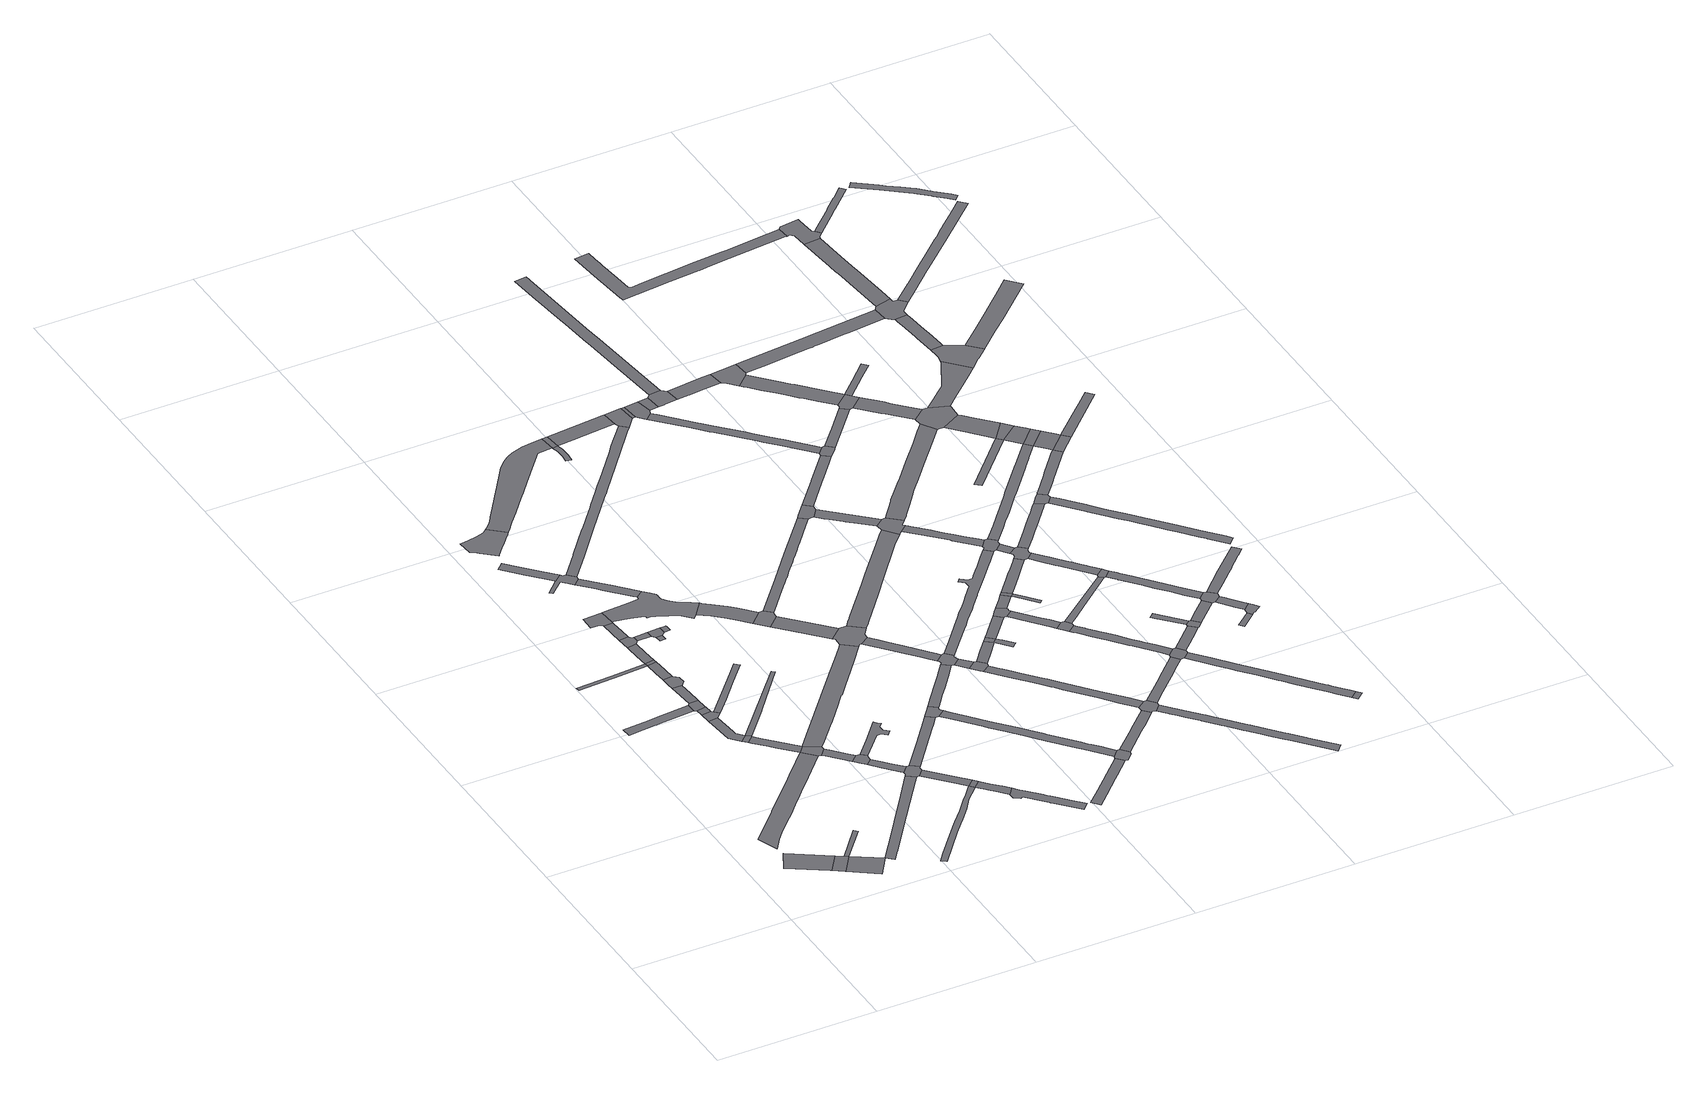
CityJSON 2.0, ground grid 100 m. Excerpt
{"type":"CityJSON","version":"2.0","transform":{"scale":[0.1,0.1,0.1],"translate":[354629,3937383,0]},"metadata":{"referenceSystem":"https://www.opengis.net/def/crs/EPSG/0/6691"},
"CityObjects":{
"road1":{"type":"Road","attributes":{"function":"3","RoadStructureAttribute.sectionType":"1"},"geometry":[{"type":"MultiSurface","lod":"1","boundaries":[[[0,1,2,3,4]]]}]},
"road2":{"type":"Road","geometry":[{"type":"MultiSurface","lod":"1","boundaries":[[[5,0,4,6,7]]]}]},
"road3":{"type":"Road","attributes":{"function":"3","RoadStructureAttribute.sectionType":"1"},"geometry":[{"type":"MultiSurface","lod":"1","boundaries":[[[8,9,7,6,10]]]}]},
"road4":{"type":"Road","attributes":{"RoadStructureAttribute.sectionType":"1"},"geometry":[{"type":"MultiSurface","lod":"1","boundaries":[[[11,12,5,7]]]}]},
"road5":{"type":"Road","attributes":{"RoadStructureAttribute.sectionType":"1"},"geometry":[{"type":"MultiSurface","lod":"1","boundaries":[[[13,14,15,16,17,18,19,20,21,22,23,24,25,26,27,28,29,30,31,32,33,34,35,36,37]]]}]},
"road6":{"type":"Road","attributes":{"RoadStructureAttribute.sectionType":"1"},"geometry":[{"type":"MultiSurface","lod":"1","boundaries":[[[38,39,40,41,42,43,44,45,46,47]]]}]},
"road7":{"type":"Road","attributes":{"RoadStructureAttribute.sectionType":"1"},"geometry":[{"type":"MultiSurface","lod":"1","boundaries":[[[48,49,50,51,52,53]]]}]},
"road8":{"type":"Road","attributes":{"RoadStructureAttribute.sectionType":"1"},"geometry":[{"type":"MultiSurface","lod":"1","boundaries":[[[54,55,56,57,58,59,60,61,62,63,64]]]}]},
"road9":{"type":"Road","geometry":[{"type":"MultiSurface","lod":"1","boundaries":[[[60,59,65,66,67,68]]]}]},
"road10":{"type":"Road","attributes":{"RoadStructureAttribute.sectionType":"1"},"geometry":[{"type":"MultiSurface","lod":"1","boundaries":[[[69,70,71,72]]]}]},
"road11":{"type":"Road","geometry":[{"type":"MultiSurface","lod":"1","boundaries":[[[70,54,64,73,74,71]]]}]},
"road12":{"type":"Road","geometry":[{"type":"MultiSurface","lod":"1","boundaries":[[[75,76,77,43,42,69,72]]]}]},
"road13":{"type":"Road","attributes":{"RoadStructureAttribute.sectionType":"1"},"geometry":[{"type":"MultiSurface","lod":"1","boundaries":[[[78,79,77,76,80,81,82,83]]]}]},
"road14":{"type":"Road","attributes":{"RoadStructureAttribute.sectionType":"1"},"geometry":[{"type":"MultiSurface","lod":"1","boundaries":[[[84,85,86,87,88,89,90,91,92,93,94,95,8,96]]]}]},
"road15":{"type":"Road","attributes":{"RoadStructureAttribute.sectionType":"1"},"geometry":[{"type":"MultiSurface","lod":"1","boundaries":[[[97,98,99,13,100,101,102,103,67,66]]]}]},
"road16":{"type":"Road","attributes":{"RoadStructureAttribute.sectionType":"1"},"geometry":[{"type":"MultiSurface","lod":"1","boundaries":[[[104,105,106,107,108,78,83]]]}]},
"road17":{"type":"Road","attributes":{"RoadStructureAttribute.sectionType":"1"},"geometry":[{"type":"MultiSurface","lod":"1","boundaries":[[[109,107,106,110,111,53]]]}]},
"road18":{"type":"Road","geometry":[{"type":"MultiSurface","lod":"1","boundaries":[[[48,53,111,112]]]}]},
"road19":{"type":"Road","attributes":{"RoadStructureAttribute.sectionType":"1"},"geometry":[{"type":"MultiSurface","lod":"1","boundaries":[[[113,114,115,116,117,118,48,112]]]}]},
"road20":{"type":"Road","geometry":[{"type":"MultiSurface","lod":"1","boundaries":[[[119,120,121,100,13,37]]]}]},
"road21":{"type":"Road","geometry":[{"type":"MultiSurface","lod":"1","boundaries":[[[122,123,124,116,115,125,126]]]}]},
"road22":{"type":"Road","geometry":[{"type":"MultiSurface","lod":"1","boundaries":[[[127,128,129,130,131,132,133]]]}]},
"road23":{"type":"Road","attributes":{"RoadStructureAttribute.sectionType":"1"},"geometry":[{"type":"MultiSurface","lod":"1","boundaries":[[[128,134,124,123,135,136,129]]]}]},
"road24":{"type":"Road","attributes":{"RoadStructureAttribute.sectionType":"1"},"geometry":[{"type":"MultiSurface","lod":"1","boundaries":[[[137,138,139,140,141,120,119]]]}]},
"road25":{"type":"Road","attributes":{"RoadStructureAttribute.sectionType":"1"},"geometry":[{"type":"MultiSurface","lod":"1","boundaries":[[[73,142,143,144,145,146,147,74]]]}]},
"road26":{"type":"Road","attributes":{"RoadStructureAttribute.sectionType":"1"},"geometry":[{"type":"MultiSurface","lod":"1","boundaries":[[[148,149,150,151,152,153,154,155,156]]]}]},
"road27":{"type":"Road","attributes":{"RoadStructureAttribute.sectionType":"1"},"geometry":[{"type":"MultiSurface","lod":"1","boundaries":[[[125,157,158,126]]]}]},
"road28":{"type":"Road","attributes":{"RoadStructureAttribute.sectionType":"1"},"geometry":[{"type":"MultiSurface","lod":"1","boundaries":[[[159,160,161,162,163,60,68]]]}]},
"road29":{"type":"Road","geometry":[{"type":"MultiSurface","lod":"1","boundaries":[[[164,139,138,165,166,167,168,169]]]}]},
"road30":{"type":"Road","geometry":[{"type":"MultiSurface","lod":"1","boundaries":[[[170,171,172,173,174,175,176,177,178,179,180,181,182,183,184,185,186,187,188,189]]]}]},
"road31":{"type":"Road","geometry":[{"type":"MultiSurface","lod":"1","boundaries":[[[190,191,192,148,156,193,194,195,196,197,198,199,200]]]}]},
"road32":{"type":"Road","attributes":{"RoadStructureAttribute.sectionType":"1"},"geometry":[{"type":"MultiSurface","lod":"1","boundaries":[[[201,202,203,204,205,206,207,208,209,210,211,212,213,214,215,216,217,218,219,220,221,222,223,224,225,226,227,228,229,217]]]}]},
"road33":{"type":"Road","geometry":[{"type":"MultiSurface","lod":"1","boundaries":[[[230,231,232,233]]]}]},
"road34":{"type":"Road","geometry":[{"type":"MultiSurface","lod":"1","boundaries":[[[158,157,234,230,233,235,236]]]}]},
"road35":{"type":"Road","attributes":{"RoadStructureAttribute.sectionType":"1"},"geometry":[{"type":"MultiSurface","lod":"1","boundaries":[[[237,238,239,167,166,240,241,242,243]]]}]},
"road36":{"type":"Road","attributes":{"RoadStructureAttribute.sectionType":"1"},"geometry":[{"type":"MultiSurface","lod":"1","boundaries":[[[235,244,245,246,247,236]]]}]},
"road37":{"type":"Road","geometry":[{"type":"MultiSurface","lod":"1","boundaries":[[[242,248,90,89,249,250,251,252,253,254,243]]]}]},
"road38":{"type":"Road","attributes":{"RoadStructureAttribute.sectionType":"1"},"geometry":[{"type":"MultiSurface","lod":"1","boundaries":[[[255,256,257,258,259,260,261,262,263,264,199,198]]]}]},
"road39":{"type":"Road","attributes":{"RoadStructureAttribute.sectionType":"1"},"geometry":[{"type":"MultiSurface","lod":"1","boundaries":[[[265,266,267,268,269,270,271,272,273,274,164,169]]]}]},
"road40":{"type":"Road","geometry":[{"type":"MultiSurface","lod":"1","boundaries":[[[275,276,277,131,130,278,279,280,281,282,283,284,285,286,287,288,289,290,291,292,293,294,295,296,297,298,299,300,301,302,303,304,305,306,307,308,309,310,311,312,313,261,260,314,315]]]}]},
"road41":{"type":"Road","attributes":{"RoadStructureAttribute.sectionType":"1"},"geometry":[{"type":"MultiSurface","lod":"1","boundaries":[[[316,201,317,318,250,249]]]}]},
"road42":{"type":"Road","geometry":[{"type":"MultiSurface","lod":"1","boundaries":[[[229,317,201,217]]]}]},
"road43":{"type":"Road","attributes":{"RoadStructureAttribute.sectionType":"1"},"geometry":[{"type":"MultiSurface","lod":"1","boundaries":[[[319,320,321,322,323,324,325,100,121,326,327,328,329,330,331,332,333,334,335,336]]]}]},
"road44":{"type":"Road","attributes":{"RoadStructureAttribute.sectionType":"1"},"geometry":[{"type":"MultiSurface","lod":"1","boundaries":[[[337,338,339,340,253,252,341,342,343,344,345,346,347,348]]]}]},
"road45":{"type":"Road","geometry":[{"type":"MultiSurface","lod":"1","boundaries":[[[349,350,351,352,353,354,355,356,357,358,359,360,361,362,363,364,224,223,365]]]}]},
"road46":{"type":"Road","attributes":{"RoadStructureAttribute.sectionType":"1"},"geometry":[{"type":"MultiSurface","lod":"1","boundaries":[[[294,366,367,368,369,370,371,372,373,374,375,376,377,295]]]}]},
"road47":{"type":"Road","attributes":{"RoadStructureAttribute.sectionType":"1"},"geometry":[{"type":"MultiSurface","lod":"1","boundaries":[[[378,379,380,381,382,383,384,385,386,387,388,389,390,391,392,393,394,189,188,395,396,397,398,399,400,401,402,403,404,405,406]]]}]},
"road48":{"type":"Road","geometry":[{"type":"MultiSurface","lod":"1","boundaries":[[[372,371,407,408,409,410,411]]]}]},
"road49":{"type":"Road","geometry":[{"type":"MultiSurface","lod":"1","boundaries":[[[347,412,413,414,415,416,417,418,419,348]]]}]},
"road50":{"type":"Road","attributes":{"RoadStructureAttribute.sectionType":"1"},"geometry":[{"type":"MultiSurface","lod":"1","boundaries":[[[420,421,408,407,422,423]]]}]},
"road51":{"type":"Road","attributes":{"RoadStructureAttribute.sectionType":"1"},"geometry":[{"type":"MultiSurface","lod":"1","boundaries":[[[424,425,426,427,428,429,430,431,432,433,434,435,436,437,438,439,440,441,442,443,444,445,446,447,448,449,450,451,452,190,200]]]}]},
"road52":{"type":"Road","geometry":[{"type":"MultiSurface","lod":"1","boundaries":[[[453,454,455,420,423,456,319,336,457,458,459,460]]]}]},
"road53":{"type":"Road","attributes":{"RoadStructureAttribute.sectionType":"1"},"geometry":[{"type":"MultiSurface","lod":"1","boundaries":[[[417,461,462,463,464,465,466,467,468,469,470,471,472,473,418]]]}]},
"road54":{"type":"Road","attributes":{"RoadStructureAttribute.sectionType":"1"},"geometry":[{"type":"MultiSurface","lod":"1","boundaries":[[[474,475,476,477,478,479,480,481,482,483,484,485,486,487,488]]]}]},
"road55":{"type":"Road","attributes":{"RoadStructureAttribute.sectionType":"1"},"geometry":[{"type":"MultiSurface","lod":"1","boundaries":[[[489,490,491,492,493,494,495,496,497,498,499,500,501,502,413,412,503,504,505,506,507,508,509,510,511,512,513,514,515]]]}]},
"road56":{"type":"Road","attributes":{"RoadStructureAttribute.sectionType":"1"},"geometry":[{"type":"MultiSurface","lod":"1","boundaries":[[[516,517,518,519,520,521,522,460,459,523,524,525,526,527]]]}]},
"road57":{"type":"Road","attributes":{"RoadStructureAttribute.sectionType":"1"},"geometry":[{"type":"MultiSurface","lod":"1","boundaries":[[[528,529,530,531,532,533,534,535]]]}]},
"road58":{"type":"Road","geometry":[{"type":"MultiSurface","lod":"1","boundaries":[[[405,535,534,536,406]]]}]},
"road59":{"type":"Road","geometry":[{"type":"MultiSurface","lod":"1","boundaries":[[[537,538,467,466,539,540,541,542,543,544,516,527]]]}]},
"road60":{"type":"Road","attributes":{"RoadStructureAttribute.sectionType":"1"},"geometry":[{"type":"MultiSurface","lod":"1","boundaries":[[[410,545,546,547,548,549,550,551,552,553,554,555,556,557,558,559,560,561,562,563,564,411]]]}]},
"road61":{"type":"Road","geometry":[{"type":"MultiSurface","lod":"1","boundaries":[[[489,515,565,474,488,566,567,568,569]]]}]},
"road62":{"type":"Road","attributes":{"RoadStructureAttribute.sectionType":"1"},"geometry":[{"type":"MultiSurface","lod":"1","boundaries":[[[539,570,571,540]]]}]},
"road63":{"type":"Road","geometry":[{"type":"MultiSurface","lod":"1","boundaries":[[[572,573,571,570,574,575,576]]]}]},
"road64":{"type":"Road","attributes":{"RoadStructureAttribute.sectionType":"1"},"geometry":[{"type":"MultiSurface","lod":"1","boundaries":[[[534,577,578,579,580,581,582,583,584,585,536]]]}]},
"road65":{"type":"Road","attributes":{"RoadStructureAttribute.sectionType":"1"},"geometry":[{"type":"MultiSurface","lod":"1","boundaries":[[[586,587,573,572,588,589,590,591,592,593,594,589]]]}]},
"road66":{"type":"Road","attributes":{"RoadStructureAttribute.sectionType":"1"},"geometry":[{"type":"MultiSurface","lod":"1","boundaries":[[[454,595,596,597,598,599,600,601,602,603,604,605,606,607,608,609,610,611,612,613,614,615,616,455]]]}]},
"road67":{"type":"Road","attributes":{"RoadStructureAttribute.sectionType":"1"},"geometry":[{"type":"MultiSurface","lod":"1","boundaries":[[[568,617,618,619,620,621,622,623,624,569]]]}]},
"road68":{"type":"Road","attributes":{"RoadStructureAttribute.sectionType":"1"},"geometry":[{"type":"MultiSurface","lod":"1","boundaries":[[[575,625,626,627,628,629,630,631,632,633,634,635,636,637,638,639,640,641,642,643,644,645,646,576]]]}]},
"road69":{"type":"Road","geometry":[{"type":"MultiSurface","lod":"1","boundaries":[[[594,647,586,589]]]}]},
"road70":{"type":"Road","geometry":[{"type":"MultiSurface","lod":"1","boundaries":[[[648,649,583,582,435,434]]]}]},
"road71":{"type":"Road","attributes":{"RoadStructureAttribute.sectionType":"1"},"geometry":[{"type":"MultiSurface","lod":"1","boundaries":[[[650,651,652,653,647,594,654,655,656,657,658,659]]]}]},
"road72":{"type":"Road","attributes":{"RoadStructureAttribute.sectionType":"1"},"geometry":[{"type":"MultiSurface","lod":"1","boundaries":[[[660,649,648,661]]]}]},
"road73":{"type":"Road","geometry":[{"type":"MultiSurface","lod":"1","boundaries":[[[662,663,664,665,666,562,561,667]]]}]},
"road74":{"type":"Road","geometry":[{"type":"MultiSurface","lod":"1","boundaries":[[[621,620,668,669,670,671,672,673,635,634]]]}]},
"road75":{"type":"Road","geometry":[{"type":"MultiSurface","lod":"1","boundaries":[[[674,675,676,677,678,679,680,681,682,683,684,685,686,687,688,689,690,691,692,693,694,544,543,695,696,697,698,699,700,701,702,703,704,705,706,707,708,709]]]}]},
"road76":{"type":"Road","geometry":[{"type":"MultiSurface","lod":"1","boundaries":[[[710,711,660,661,712,713]]]}]},
"road77":{"type":"Road","geometry":[{"type":"MultiSurface","lod":"1","boundaries":[[[714,715,716,717,718,719,720,659,658,721]]]}]},
"road78":{"type":"Road","attributes":{"RoadStructureAttribute.sectionType":"1"},"geometry":[{"type":"MultiSurface","lod":"1","boundaries":[[[722,711,710,723]]]}]},
"road79":{"type":"Road","attributes":{"RoadStructureAttribute.sectionType":"1"},"geometry":[{"type":"MultiSurface","lod":"1","boundaries":[[[724,662,667,725,726,727,728,729,730,731,732]]]}]},
"road80":{"type":"Road","attributes":{"RoadStructureAttribute.sectionType":"1"},"geometry":[{"type":"MultiSurface","lod":"1","boundaries":[[[733,734,735,714,721,736,737,738,739,740]]]}]},
"road81":{"type":"Road","geometry":[{"type":"MultiSurface","lod":"1","boundaries":[[[741,722,723,742,743,744,745,746]]]}]},
"road82":{"type":"Road","attributes":{"RoadStructureAttribute.sectionType":"1"},"geometry":[{"type":"MultiSurface","lod":"1","boundaries":[[[747,748,749,718,717,750,751,752,753,754,755,756,751]]]}]},
"road83":{"type":"Road","geometry":[{"type":"MultiSurface","lod":"1","boundaries":[[[756,757,758,747,751]]]}]},
"road84":{"type":"Road","geometry":[{"type":"MultiSurface","lod":"1","boundaries":[[[759,760,761,762,740,739]]]}]},
"road85":{"type":"Road","geometry":[{"type":"MultiSurface","lod":"1","boundaries":[[[763,764,765,766,732,731,767,606,605,768]]]}]},
"road86":{"type":"Road","attributes":{"RoadStructureAttribute.sectionType":"1"},"geometry":[{"type":"MultiSurface","lod":"1","boundaries":[[[712,769,770,771,772,773,774,775,776,777,778,779,780,781,782,783,784,785,786,787,788,789,790,791,792,793,713]]]}]},
"road87":{"type":"Road","attributes":{"RoadStructureAttribute.sectionType":"1"},"geometry":[{"type":"MultiSurface","lod":"1","boundaries":[[[794,795,796,797,798,799,800,664,663]]]}]},
"road88":{"type":"Road","attributes":{"RoadStructureAttribute.sectionType":"1"},"geometry":[{"type":"MultiSurface","lod":"1","boundaries":[[[801,802,803,804,672,671,805,806,807,808,809]]]}]},
"road89":{"type":"Road","attributes":{"RoadStructureAttribute.sectionType":"1"},"geometry":[{"type":"MultiSurface","lod":"1","boundaries":[[[669,810,811,812,813,814,815,816,817,818,819,820,821,822,823,824,825,826,827,828,829,830,831,832,833,834,835,836,837,838,839,840,841,670]]]}]},
"road90":{"type":"Road","attributes":{"RoadStructureAttribute.sectionType":"1"},"geometry":[{"type":"MultiSurface","lod":"1","boundaries":[[[842,843,844,845,846,847,848,849,850,851,852,741,746]]]}]},
"road91":{"type":"Road","attributes":{"RoadStructureAttribute.sectionType":"1"},"geometry":[{"type":"MultiSurface","lod":"1","boundaries":[[[853,854,855,856,857,858,859,860,861,862,863,864,865,866,867,868,869,870,871,872,873,874,875,876,877,760,759]]]}]},
"road92":{"type":"Road","attributes":{"RoadStructureAttribute.sectionType":"1"},"geometry":[{"type":"MultiSurface","lod":"1","boundaries":[[[878,879,880,881,882,883,884,885,886,887,888,889,890,891,763,768]]]}]},
"road93":{"type":"Road","attributes":{"RoadStructureAttribute.sectionType":"1"},"geometry":[{"type":"MultiSurface","lod":"1","boundaries":[[[892,893,894,895,896,897,898,899,900,901,902,903,904,758,757]]]}]},
"road94":{"type":"Road","attributes":{"RoadStructureAttribute.sectionType":"1"},"geometry":[{"type":"MultiSurface","lod":"1","boundaries":[[[905,906,745,744,907,908,909,910]]]}]},
"road95":{"type":"Road","attributes":{"RoadStructureAttribute.sectionType":"1"},"geometry":[{"type":"MultiSurface","lod":"1","boundaries":[[[761,911,912,913,914,915,916,917,762]]]}]},
"road96":{"type":"Road","geometry":[{"type":"MultiSurface","lod":"1","boundaries":[[[918,919,920,921,922,864,863,801,809]]]}]},
"road97":{"type":"Road","geometry":[{"type":"MultiSurface","lod":"1","boundaries":[[[923,924,925,926,883,882,927,674,709,928,929]]]}]},
"road98":{"type":"Road","geometry":[{"type":"MultiSurface","lod":"1","boundaries":[[[780,798,797,930,931,932,933,781]]]}]},
"road99":{"type":"Road","attributes":{"RoadStructureAttribute.sectionType":"1"},"geometry":[{"type":"MultiSurface","lod":"1","boundaries":[[[934,935,923,929]]]}]},
"road100":{"type":"Road","geometry":[{"type":"MultiSurface","lod":"1","boundaries":[[[935,934,936,937,897,896,938,939,940,941,942,943]]]}]},
"road101":{"type":"Road","geometry":[{"type":"MultiSurface","lod":"1","boundaries":[[[944,945,946,947,948,905,910]]]}]},
"road102":{"type":"Road","attributes":{"RoadStructureAttribute.sectionType":"1"},"geometry":[{"type":"MultiSurface","lod":"1","boundaries":[[[949,950,951,922,921,952,953,954,955]]]}]},
"road103":{"type":"Road","attributes":{"RoadStructureAttribute.sectionType":"1"},"geometry":[{"type":"MultiSurface","lod":"1","boundaries":[[[956,957,958,959,960,961,962,963,939,938,964,965,966,967,968,969,970]]]}]},
"road104":{"type":"Road","attributes":{"RoadStructureAttribute.sectionType":"1"},"geometry":[{"type":"MultiSurface","lod":"1","boundaries":[[[971,972,973,974,975,976,977,978,979,980,981,982,983,984,985,986,987,988,989,990,991,992,993,994,995,996,997,998,999,766,765]]]}]},
"road105":{"type":"Road","attributes":{"RoadStructureAttribute.sectionType":"1"},"geometry":[{"type":"MultiSurface","lod":"1","boundaries":[[[932,1000,1001,1002,1003,1004,1005,933]]]}]},
"road106":{"type":"Road","attributes":{"RoadStructureAttribute.sectionType":"1"},"geometry":[{"type":"MultiSurface","lod":"1","boundaries":[[[1006,1007,1008,1009,1010]]]}]},
"road107":{"type":"Road","attributes":{"RoadStructureAttribute.sectionType":"1"},"geometry":[{"type":"MultiSurface","lod":"1","boundaries":[[[1011,1012,1013,1014,1015,1016,1017,1018,1019,1020,1021,1022,1023,1024,1025,1026,1027,1028,1029,1030,1031,1032,920,919]]]}]},
"road108":{"type":"Road","geometry":[{"type":"MultiSurface","lod":"1","boundaries":[[[969,915,914,1033,1034,1035,970]]]}]},
"road109":{"type":"Road","geometry":[{"type":"MultiSurface","lod":"1","boundaries":[[[955,954,1036,1037,1038,1006,1010]]]}]},
"road110":{"type":"Road","attributes":{"RoadStructureAttribute.sectionType":"1"},"geometry":[{"type":"MultiSurface","lod":"1","boundaries":[[[1039,1040,1041,1042,1043,1044,1045,1046,1047,1048,1049,1050,1051,1052,1053,1054,946,945]]]}]},
"road111":{"type":"Road","attributes":{"RoadStructureAttribute.sectionType":"1"},"geometry":[{"type":"MultiSurface","lod":"1","boundaries":[[[1055,1056,1057,1058,1059,1060,1061,943,942,1062,1063,1064,1065,1066,1067,1068,1069]]]}]},
"road112":{"type":"Road","attributes":{"RoadStructureAttribute.sectionType":"1"},"geometry":[{"type":"MultiSurface","lod":"1","boundaries":[[[1070,1071,1072,1038,1037]]]}]},
"road113":{"type":"Road","attributes":{"RoadStructureAttribute.sectionType":"1"},"geometry":[{"type":"MultiSurface","lod":"1","boundaries":[[[1073,1074,1075,1076,1077,1078,1079,1034,1033,1080,1081,1082,1083,1084,1085,1086,1087,1088,1089]]]}]},
"road114":{"type":"Road","geometry":[{"type":"MultiSurface","lod":"1","boundaries":[[[1090,1023,1022,1091]]]}]},
"road115":{"type":"Road","geometry":[{"type":"MultiSurface","lod":"1","boundaries":[[[1092,1093,1050,1049,1094,1002,1001,1095]]]}]},
"road116":{"type":"Road","attributes":{"RoadStructureAttribute.sectionType":"1"},"geometry":[{"type":"MultiSurface","lod":"1","boundaries":[[[1096,1097,1098,1099,1100,1101,1102,1103,1104,1105,926,925,1106,1107,1108,1109,1110,1111,1112,1113,1114,1115,1116,1117,1118,1119,1120,1121,1122,1123]]]}]},
"road117":{"type":"Road","attributes":{"RoadStructureAttribute.sectionType":"1"},"geometry":[{"type":"MultiSurface","lod":"1","boundaries":[[[1124,1125,1126,1127]]]}]},
"road118":{"type":"Road","geometry":[{"type":"MultiSurface","lod":"1","boundaries":[[[1128,1129,1130,1131,1089,1088,1132,1071,1070,1133]]]}]},
"road119":{"type":"Road","geometry":[{"type":"MultiSurface","lod":"1","boundaries":[[[1068,1134,1135,1136,1137,1138,1139,1140,1069]]]}]},
"road120":{"type":"Road","attributes":{"RoadStructureAttribute.sectionType":"1"},"geometry":[{"type":"MultiSurface","lod":"1","boundaries":[[[1141,1142,1143,1144,1145,1146,1147,1148,1149,1092,1095]]]}]},
"road121":{"type":"Road","attributes":{"RoadStructureAttribute.sectionType":"1"},"geometry":[{"type":"MultiSurface","lod":"1","boundaries":[[[1150,1151,1152,1153,1154,1155,1128,1133]]]}]},
"road122":{"type":"Road","geometry":[{"type":"MultiSurface","lod":"1","boundaries":[[[1124,1127,1156,1157,1158,1159,1152,1151]]]}]},
"road123":{"type":"Road","attributes":{"RoadStructureAttribute.sectionType":"1"},"geometry":[{"type":"MultiSurface","lod":"1","boundaries":[[[1093,1160,1161,1162,1163,1050]]]}]},
"road124":{"type":"Road","attributes":{"RoadStructureAttribute.sectionType":"1"},"geometry":[{"type":"MultiSurface","lod":"1","boundaries":[[[1164,1165,1166,1123,1167,1168,1169,1166,1170]]]}]},
"road125":{"type":"Road","geometry":[{"type":"MultiSurface","lod":"1","boundaries":[[[1171,1172,1173,1174,1144,1143,983,982,1175]]]}]},
"road126":{"type":"Road","attributes":{"RoadStructureAttribute.sectionType":"1"},"geometry":[{"type":"MultiSurface","lod":"1","boundaries":[[[1176,1177,1178,1179,1180,948,947,1181,1182,1183,1184,1185,1186,1187,1188,1189,1190]]]}]},
"road127":{"type":"Road","attributes":{"RoadStructureAttribute.sectionType":"1"},"geometry":[{"type":"MultiSurface","lod":"1","boundaries":[[[1191,1192,1193,1194,1195,1196,1197,1198,1138,1137,1199,1200,1201,1202]]]}]},
"road128":{"type":"Road","attributes":{"RoadStructureAttribute.sectionType":"1"},"geometry":[{"type":"MultiSurface","lod":"1","boundaries":[[[1203,1170,1204,1205,1206,1171,1175]]]}]},
"road129":{"type":"Road","attributes":{"RoadStructureAttribute.sectionType":"1"},"geometry":[{"type":"MultiSurface","lod":"1","boundaries":[[[1207,1208,1209,1210,1131,1130,1211,1212,1213,1214,1215,1216,1217,1218,1219,1220]]]}]},
"road130":{"type":"Road","attributes":{"RoadStructureAttribute.sectionType":"1"},"geometry":[{"type":"MultiSurface","lod":"1","boundaries":[[[1221,1222,1223,1224,1225,1226,1227,1228,1229,1230,1231,1232,1233,1234,1135,1134,1235,1236,1237,1238,1239,1240,1241,1242,1243,1244,1245,1246,1247,1248]]]}]},
"road131":{"type":"Road","attributes":{"RoadStructureAttribute.sectionType":"1"},"geometry":[{"type":"MultiSurface","lod":"1","boundaries":[[[1249,1250,1251,1252,1253,1254,1255,1256,1257,1258,1259,1260,1261,1262,1263,1264,1265,1266,1267,1268,1269,1270,1271,1272,1273,1274,1275,1276,1277,1278]]]}]},
"road132":{"type":"Road","geometry":[{"type":"MultiSurface","lod":"1","boundaries":[[[1169,1204,1170,1166]]]}]},
"road133":{"type":"Road","geometry":[{"type":"MultiSurface","lod":"1","boundaries":[[[1123,1122,1279,1167]]]}]},
"road134":{"type":"Road","attributes":{"RoadStructureAttribute.sectionType":"1"},"geometry":[{"type":"MultiSurface","lod":"1","boundaries":[[[1173,1280,1281,1282,1283,1284,1285,1286,1287,1288,1289,1174]]]}]},
"road135":{"type":"Road","attributes":{"RoadStructureAttribute.sectionType":"1"},"geometry":[{"type":"MultiSurface","lod":"1","boundaries":[[[1290,1279,1122,1291,1191,1292]]]}]},
"road136":{"type":"Road","geometry":[{"type":"MultiSurface","lod":"1","boundaries":[[[1191,1202,1293,1292]]]}]},
"road137":{"type":"Road","attributes":{"RoadStructureAttribute.sectionType":"1"},"geometry":[{"type":"MultiSurface","lod":"1","boundaries":[[[1294,1295,1296,1297,1298,1299,1300,1301,1302,1303,1304,1305]]]}]},
"road138":{"type":"Road","geometry":[{"type":"MultiSurface","lod":"1","boundaries":[[[1306,1307,1284,1283,1308,1309,1310,1311,1294,1305]]]}]},
"road139":{"type":"Road","attributes":{"RoadStructureAttribute.sectionType":"1"},"geometry":[{"type":"MultiSurface","lod":"1","boundaries":[[[1293,1312,1313,1314,1315,1316,1292]]]}]},
"road140":{"type":"Road","geometry":[{"type":"MultiSurface","lod":"1","boundaries":[[[1299,1317,1318,1319,1320,1321,1322,1323,1176,1190,1324,1300]]]}]},
"road141":{"type":"Road","attributes":{"RoadStructureAttribute.sectionType":"1"},"geometry":[{"type":"MultiSurface","lod":"1","boundaries":[[[1325,1326,1327,1328,1323,1322,1329,1330,1331,1332,1333,1334,1335]]]}]},
"road142":{"type":"Road","geometry":[{"type":"MultiSurface","lod":"1","boundaries":[[[1334,1336,1337,1338,1339,1340,1341,1342,1343,1344,1249,1278,1345,1346,1347,1335]]]}]},
"road143":{"type":"Road","attributes":{"RoadStructureAttribute.sectionType":"1"},"geometry":[{"type":"MultiSurface","lod":"1","boundaries":[[[1310,1348,1349,1350,1351,1352,1353,1354,1355,1356,1357,1311]]]}]},
"road144":{"type":"Road","attributes":{"RoadStructureAttribute.sectionType":"1"},"geometry":[{"type":"MultiSurface","lod":"1","boundaries":[[[1339,1358,1359,1360,1361,1362,1363,1364,1365,1366,1367,1340]]]}]},
"road145":{"type":"Road","attributes":{"RoadStructureAttribute.sectionType":"1"},"geometry":[{"type":"MultiSurface","lod":"1","boundaries":[[[1319,1368,1369,1370,1371,1372,1373,1374,1375,1376,1377,1378,1379,1380,1381,1382,1383,1384,1385,1386,1387,1388,1320]]]}]},
"road146":{"type":"Road","attributes":{"RoadStructureAttribute.sectionType":"1"},"geometry":[{"type":"MultiSurface","lod":"1","boundaries":[[[1389,1390,1391,1392,1393,1394,1395,1396,1397,1398,1399,1400,1401,1402,1403,1404,1405,1406,1407]]]}]}
},
"vertices":[
[503,429,0],[263,582,0],[198,457,0],[418,316,0],[422,313,0],
[549,400,0],[487,268,0],[569,386,0],
[739,277,0],[683,313,0],[653,152,0],
[731,575,0],[708,594,0],
[806,1396,0],[764,1352,0],[741,1328,0],[683,1267,0],[672,1255,0],[601,1180,0],[549,1127,0],[526,1103,0],[450,1024,0],[400,971,0],[396,967,0],[339,908,0],[204,767,0],[256,637,0],[308,714,0],[349,759,0],[378,789,0],[442,857,0],[466,879,0],[502,919,0],[542,962,0],[607,1031,0],[631,1056,0],[682,1110,0],[879,1320,0],
[219,2004,0],[233,2005,0],[281,2009,0],[318,2013,0],[475,2027,0],[474,2087,0],[274,2070,0],[215,2064,0],[45,2050,0],[50,1990,0],
[454,2551,0],[230,2538,0],[6,2526,0],[9,2499,0],[232,2514,0],[456,2530,0],
[502,1900,0],[511,1782,0],[518,1702,0],[563,1653,0],[569,1647,0],[572,1644,0],[616,1686,0],[615,1687,0],[576,1729,0],[574,1750,0],[562,1905,0],
[586,1629,0],[599,1616,0],[642,1657,0],[645,1661,0],
[492,2016,0],[496,1972,0],[556,1977,0],[552,2031,0],
[597,1942,0],[570,1967,0],
[551,2043,0],[546,2107,0],[487,2103,0],
[474,2275,0],[477,2236,0],[545,2128,0],[537,2242,0],[535,2271,0],[535,2273,0],
[820,292,0],[835,311,0],[1031,574,0],[1111,681,0],[1231,844,0],[1262,886,0],[1211,922,0],[1064,717,0],[985,610,0],[911,509,0],[810,373,0],[765,312,0],[783,241,0],
[614,1600,0],[672,1539,0],[708,1500,0],[844,1443,0],[782,1509,0],[707,1589,0],[676,1621,0],
[561,2303,0],[557,2348,0],[527,2375,0],[467,2370,0],[471,2316,0],
[462,2444,0],[522,2455,0],[515,2541,0],
[514,2565,0],
[510,2606,0],[506,2658,0],[500,2745,0],[441,2734,0],[441,2722,0],[447,2639,0],
[896,1318,0],[936,1366,0],[936,1385,0],
[507,2809,0],[494,2825,0],[435,2821,0],[521,2770,0],[519,2810,0],
[405,3001,0],[423,2984,0],[483,2988,0],[482,2996,0],[475,3100,0],[352,3092,0],[352,3001,0],
[429,2896,0],[489,2905,0],[488,2925,0],
[913,1300,0],[1017,1184,0],[1062,1224,0],[1030,1259,0],[958,1340,0],
[688,2041,0],[788,2157,0],[867,2246,0],[912,2297,0],[884,2321,0],[820,2249,0],
[440,3531,0],[358,3620,0],[278,3707,0],[211,3780,0],[167,3739,0],[278,3616,0],[289,3605,0],[390,3495,0],[394,3490,0],
[608,2770,0],[605,2815,0],
[808,1851,0],[818,1863,0],[1051,2145,0],[1033,2160,0],[623,1694,0],
[1089,1224,0],[1054,1142,0],[1076,1118,0],[1116,1153,0],[1117,1188,0],[1122,1194,0],
[265,4094,0],[239,4081,0],[201,4069,0],[162,4063,0],[132,4060,0],[115,4058,0],[98,4057,0],[107,3958,0],[140,3934,0],[151,3925,0],[234,3853,0],[239,3859,0],[280,3906,0],[295,3923,0],[308,3938,0],[342,3979,0],[349,3987,0],[371,4011,0],[384,4026,0],[290,4112,0],
[474,3514,0],[462,3515,0],[454,3516,0],[308,3408,0],[325,3390,0],[412,3472,0],[433,3450,0],[445,3437,0],[470,3409,0],[514,3450,0],[516,3471,0],
[1475,670,0],[1419,605,0],[1392,574,0],[1317,483,0],[1242,404,0],[1236,397,0],[1159,307,0],[1039,161,0],[995,107,0],[1025,87,0],[1206,307,0],[1263,371,0],[1284,394,0],[1361,481,0],[1412,556,0],[1491,634,0],[1500,644,0],[1504,640,0],[1511,630,0],[1544,595,0],[1552,585,0],[1592,541,0],[1636,493,0],[1675,540,0],[1636,583,0],[1635,585,0],[1588,635,0],[1562,664,0],[1544,684,0],
[627,2748,0],[630,2709,0],[668,2712,0],[666,2752,0],
[626,2750,0],[690,2773,0],[687,2820,0],
[1232,1028,0],[1192,1072,0],[1165,1101,0],[1133,1053,0],[1208,969,0],[1220,955,0],[1259,999,0],
[731,2778,0],[729,2813,0],[728,2823,0],[721,2822,0],
[1220,935,0],[1280,886,0],[1319,932,0],[1318,952,0],[1327,963,0],[1279,1001,0],[1273,1000,0],
[483,3396,0],[537,3337,0],[557,3315,0],[581,3287,0],[703,3158,0],[719,3141,0],[764,3180,0],[756,3189,0],[642,3314,0],[598,3361,0],
[1255,1341,0],[1285,1343,0],[1315,1316,0],[1341,1347,0],[1311,1372,0],[1309,1403,0],[1333,1432,0],[1314,1449,0],[1299,1463,0],[1183,1327,0],
[496,3102,0],[490,3101,0],[482,3101,0],[494,2995,0],[539,2989,0],[585,2981,0],[588,2980,0],[650,2964,0],[673,2957,0],[671,2938,0],[693,2939,0],[713,2932,0],[722,2929,0],[767,2911,0],[788,2901,0],[810,2891,0],[833,2878,0],[839,2875,0],[899,2810,0],[924,2839,0],[995,2928,0],[986,2935,0],[956,2956,0],[917,2979,0],[904,2986,0],[883,3000,0],[858,3024,0],[840,3045,0],[834,3052,0],[828,3064,0],[825,3075,0],[825,3091,0],[825,3101,0],[825,3109,0],[823,3115,0],[820,3118,0],[816,3123,0],[813,3126,0],[797,3143,0],[717,3121,0],[660,3116,0],
[1408,746,0],[1519,712,0],[1447,792,0],
[1491,2210,0],[1467,2180,0],[1398,2098,0],[1307,1991,0],[1297,1979,0],[913,1524,0],[878,1482,0],[972,1426,0],[1073,1543,0],[1103,1578,0],[1210,1707,0],[1231,1732,0],[1269,1778,0],[1272,1776,0],[1345,1865,0],[1361,1884,0],[1489,2038,0],[1574,2142,0],
[1565,1361,0],[1545,1336,0],[1446,1210,0],[1426,1185,0],[1368,1016,0],[1455,1127,0],[1502,1185,0],[1569,1269,0],[1574,1275,0],[1612,1324,0],[1626,1342,0],[1579,1378,0],
[1673,427,0],[1685,439,0],[1708,414,0],[1755,362,0],[1794,318,0],[1798,314,0],[1811,300,0],[1930,169,0],[1973,212,0],[1902,290,0],[1894,299,0],[1826,373,0],[1813,388,0],[1799,403,0],[1728,481,0],[1704,507,0],[1637,453,0],
[959,2814,0],[993,2788,0],[1022,2762,0],[1049,2736,0],[1084,2700,0],[1162,2618,0],[1242,2693,0],[1153,2789,0],[1117,2824,0],[1080,2858,0],[1044,2888,0],[1003,2921,0],
[883,4723,0],[842,4717,0],[805,4706,0],[767,4692,0],[732,4673,0],[715,4662,0],[699,4650,0],[676,4630,0],[669,4623,0],[642,4594,0],[627,4574,0],[533,4440,0],[482,4367,0],[454,4327,0],[367,4203,0],[344,4170,0],[319,4139,0],[398,4042,0],[447,4101,0],[472,4130,0],[509,4173,0],[598,4278,0],[637,4325,0],[709,4409,0],[717,4419,0],[760,4469,0],[888,4619,0],[984,4628,0],[973,4732,0],
[1232,2542,0],[1310,2615,0],[1308,2645,0],[1315,2654,0],[1269,2693,0],
[1646,1341,0],[1694,1379,0],[1685,1390,0],[1680,1393,0],[1681,1412,0],[1685,1416,0],[1638,1453,0],[1614,1423,0],
[1557,2349,0],[1444,2470,0],[1377,2387,0],[1479,2277,0],
[644,3625,0],[813,3830,0],[947,3992,0],[958,4006,0],[1035,4097,0],[1037,4100,0],[1060,4128,0],[1123,4205,0],[1396,4537,0],[1424,4571,0],[1452,4604,0],[1406,4642,0],[1355,4582,0],[1324,4545,0],[1283,4496,0],[1249,4454,0],[1238,4440,0],[1122,4300,0],[1079,4248,0],[1030,4188,0],[991,4140,0],[912,4044,0],[901,4031,0],[898,4028,0],[828,3942,0],[766,3867,0],[754,3854,0],[601,3669,0],[598,3664,0],
[1657,2231,0],[1695,2280,0],[1609,2350,0],[1494,2262,0],[1589,2160,0],[1598,2160,0],[1599,2159,0],[1658,2199,0],
[1696,1429,0],[1737,1483,0],[1751,1501,0],[1811,1576,0],[1870,1651,0],[1938,1738,0],[1892,1775,0],[1829,1695,0],[1827,1693,0],[1771,1622,0],[1686,1514,0],[1665,1487,0],[1643,1460,0],
[2313,523,0],[2203,414,0],[2192,404,0],[2154,367,0],[2152,365,0],[2121,334,0],[2082,296,0],[1994,211,0],[2034,165,0],[2139,267,0],[2167,295,0],[2194,321,0],[2195,322,0],[2247,374,0],[2354,478,0],
[2359,588,0],[2320,634,0],[2299,659,0],[2261,703,0],[2248,718,0],[2221,752,0],[2089,907,0],[2079,919,0],[2071,929,0],[2019,991,0],[1978,1039,0],[1869,1168,0],[1789,1265,0],[1722,1344,0],[1684,1296,0],[1752,1215,0],[1817,1136,0],[1824,1128,0],[1838,1113,0],[1893,1048,0],[1910,1027,0],[1978,947,0],[2024,892,0],[2055,854,0],[2174,713,0],[2203,679,0],[2318,542,0],
[1938,1857,0],[1919,1880,0],[1885,1922,0],[1829,1990,0],[1797,2029,0],[1732,2110,0],[1694,2156,0],[1739,1995,0],[1754,1977,0],[1825,1894,0],[1865,1848,0],[1892,1817,0],
[993,4585,0],[995,4531,0],[989,4483,0],[1025,4479,0],[1031,4530,0],[1029,4589,0],[1020,4632,0],[985,4624,0],
[1010,4736,0],
[1900,1807,0],[1903,1789,0],[1956,1738,0],[2004,1779,0],[1993,1792,0],[1992,1809,0],[1999,1818,0],[1957,1860,0],
[1357,2702,0],[1419,2777,0],[1479,2849,0],[1503,2876,0],[1530,2908,0],[1539,2918,0],[1574,2961,0],[1612,3006,0],[1636,3034,0],[1650,3052,0],[1663,3066,0],[1705,3116,0],[1736,3153,0],[1751,3171,0],[1823,3257,0],[1859,3299,0],[1908,3357,0],[1862,3396,0],[1635,3127,0],[1474,2937,0],
[2317,537,0],[2372,476,0],[2414,519,0],[2417,539,0],[2379,588,0],
[2014,1669,0],[2063,1710,0],
[2122,1665,0],[2081,1710,0],[2055,1619,0],[2067,1605,0],[2118,1641,0],
[1051,4635,0],[1122,4642,0],[1198,4650,0],[1318,4662,0],[1388,4669,0],[1397,4670,0],[1386,4774,0],[1378,4773,0],[1112,4746,0],
[2207,1861,0],[2147,1790,0],[2185,1740,0],[2253,1823,0],[2292,1777,0],[2326,1737,0],[2354,1761,0],[2301,1823,0],[2277,1851,0],
[1714,2302,0],[1747,2343,0],[1780,2382,0],[1841,2457,0],[1906,2535,0],[1953,2593,0],[1956,2597,0],[1973,2617,0],[2221,2923,0],[2231,2933,0],[2284,2988,0],[2215,3073,0],[2180,3033,0],[2115,2956,0],[2048,2876,0],[1965,2777,0],[1928,2734,0],[1899,2699,0],[1872,2667,0],[1667,2423,0],[1646,2396,0],[1642,2391,0],
[2565,684,0],[2581,700,0],[2605,722,0],[2700,816,0],[2662,862,0],[2526,730,0],[2507,711,0],[2499,703,0],
[2167,1488,0],[2221,1425,0],[2258,1382,0],[2307,1326,0],[2329,1298,0],[2341,1283,0],[2374,1240,0],[2503,1087,0],[2590,976,0],[2661,896,0],[2714,933,0],[2652,1006,0],[2544,1134,0],[2439,1260,0],[2389,1319,0],[2343,1374,0],[2322,1398,0],[2295,1431,0],[2237,1501,0],[2213,1528,0],[2172,1578,0],[2166,1582,0],
[2231,1890,0],
[1508,4673,0],[1497,4785,0],
[2341,2020,0],[2316,1989,0],[2263,1927,0],[2254,1916,0],[2300,1878,0],[2316,1897,0],[2344,1930,0],[2411,2010,0],[2411,2011,0],[2368,2053,0],
[1518,4787,0],[1529,4675,0],
[1989,3420,0],[1989,3453,0],[1944,3493,0],[1943,3492,0],[1875,3412,0],[1943,3359,0],
[2709,825,0],[2730,820,0],[2770,865,0],[2771,885,0],[2732,932,0],[2730,932,0],
[2621,2638,0],[2572,2582,0],[2506,2504,0],[2501,2497,0],[2454,2444,0],[2438,2422,0],[2411,2422,0],[2370,2454,0],[2351,2430,0],[2384,2402,0],[2386,2364,0],[2362,2336,0],[2343,2314,0],[2327,2296,0],[2288,2249,0],[2262,2217,0],[2247,2201,0],[2211,2160,0],[2182,2125,0],[2174,2115,0],[2033,1949,0],[2051,1878,0],[2166,2014,0],[2195,2047,0],[2219,2075,0],[2228,2086,0],[2295,2163,0],[2326,2201,0],[2384,2269,0],[2388,2274,0],[2420,2311,0],[2501,2405,0],[2553,2465,0],[2579,2497,0],[2603,2523,0],[2666,2599,0],
[1631,4694,0],[1608,4796,0],[1575,4625,0],[1619,4667,0],
[2478,2049,0],[2470,2059,0],[2469,2072,0],[2468,2079,0],[2417,2112,0],[2391,2081,0],[2389,2079,0],[2432,2011,0],
[1677,4803,0],[1686,4700,0],
[2126,3292,0],[1987,3318,0],[1999,3307,0],[2010,3297,0],[2070,3242,0],[2078,3235,0],[2130,3188,0],[2210,3118,0],[2264,3162,0],
[2624,1874,0],[2591,1911,0],[2541,1972,0],[2527,1894,0],[2544,1874,0],[2600,1806,0],[2622,1780,0],[2668,1818,0],
[1696,4826,0],[1724,4703,0],[1729,4704,0],[1813,4714,0],[1802,4811,0],[1770,4835,0],
[2499,2211,0],[2465,2170,0],[2450,2152,0],[2530,2153,0],[2546,2171,0],[2560,2154,0],[2656,2040,0],[2675,2057,0],[2594,2154,0],[2566,2188,0],
[2562,2192,0],[2516,2231,0],
[2670,1722,0],[2716,1760,0],[2717,1783,0],[2691,1817,0],
[2350,3050,0],[2340,3062,0],[2370,3096,0],[2291,3166,0],[2214,3114,0],[2306,3010,0],
[1722,4468,0],[1743,4445,0],[1799,4383,0],[1800,4383,0],[1824,4356,0],[1843,4337,0],[1925,4249,0],[1954,4217,0],[2015,4151,0],[2040,4124,0],[2105,4054,0],[2260,3886,0],[2301,3931,0],[2147,4097,0],[2123,4124,0],[2062,4190,0],[2032,4222,0],[2014,4242,0],[1998,4259,0],[1967,4292,0],[1913,4350,0],[1902,4363,0],[1788,4485,0],[1723,4556,0],[1645,4640,0],
[2140,3631,0],[2174,3671,0],[2268,3782,0],[2305,3827,0],[2260,3866,0],[2095,3671,0],[2093,3669,0],
[3048,1241,0],[2903,1098,0],[2893,1089,0],[2810,1008,0],[2850,964,0],[2932,1042,0],[2977,1086,0],[3007,1116,0],[3086,1193,0],
[2777,766,0],[2784,758,0],[2813,724,0],[2844,687,0],[2902,620,0],[2906,613,0],[2969,542,0],[2984,524,0],[2987,521,0],[3053,443,0],[3068,425,0],[3080,412,0],[3135,348,0],[3150,330,0],[3166,312,0],[3193,283,0],[3220,251,0],[3251,216,0],[3435,1,0],[3474,47,0],[3347,195,0],[3341,203,0],[3271,282,0],[3249,308,0],[3157,416,0],[3125,452,0],[3102,479,0],[3027,567,0],[2983,619,0],[2953,654,0],[2950,656,0],[2878,741,0],
[1709,5428,0],[1695,5557,0],[1652,5975,0],[1634,6150,0],[1558,6142,0],[1576,5965,0],[1604,5694,0],[1611,5645,0],[1632,5441,0],[1637,5393,0],[1667,5105,0],
[2684,1704,0],[2698,1686,0],[2758,1614,0],[2793,1572,0],[2795,1569,0],[2827,1531,0],[2897,1446,0],[2898,1444,0],[2910,1431,0],[3015,1303,0],[3049,1261,0],[3094,1303,0],[3039,1368,0],[3025,1385,0],[2987,1430,0],[2966,1456,0],[2938,1491,0],[2900,1536,0],[2882,1561,0],[2841,1610,0],[2811,1645,0],[2804,1654,0],[2763,1703,0],[2759,1708,0],[2731,1742,0],
[2435,2877,0],[2503,2807,0],[2511,2796,0],[2568,2738,0],[2631,2672,0],[2671,2719,0],[2648,2742,0],[2584,2806,0],[2545,2848,0],[2509,2885,0],[2470,2928,0],[2454,2944,0],[2371,3028,0],[2362,3037,0],
[2596,2232,0],[2631,2273,0],[2654,2300,0],[2720,2381,0],[2775,2447,0],[2730,2484,0],[2706,2454,0],[2690,2434,0],[2665,2406,0],[2637,2375,0],[2590,2319,0],[2586,2314,0],[2538,2258,0],
[2090,4842,0],[2033,4836,0],[1892,4720,0],[1895,4720,0],[1969,4728,0],[2101,4742,0],
[2778,1834,0],[2840,1886,0],[2851,1894,0],[3083,2087,0],[3058,2110,0],[2838,1934,0],[2744,1859,0],
[3092,1193,0],[3106,1194,0],[3151,1235,0],[3150,1255,0],[3114,1304,0],
[2729,2647,0],[2727,2667,0],[2737,2678,0],[2692,2718,0],[2633,2652,0],[2676,2602,0],[2685,2604,0],
[2351,3877,0],[2353,3880,0],[2366,3894,0],[2320,3933,0],
[2732,2537,0],[2782,2572,0],
[2745,2519,0],[2742,2499,0],[2796,2448,0],[2841,2486,0],[2833,2495,0],[2833,2516,0],[2847,2532,0],[2801,2571,0],
[2119,4729,0],[2176,4668,0],[2259,4742,0],[2268,4760,0],[2258,4860,0],
[3252,1438,0],[3230,1418,0],[3185,1374,0],[3201,1305,0],[3274,1375,0],[3315,1415,0],[3271,1459,0],
[3064,2220,0],[3051,2236,0],[3032,2258,0],[2993,2305,0],[2972,2331,0],[2925,2385,0],[2910,2405,0],[2872,2449,0],[2849,2384,0],[2904,2318,0],[2925,2293,0],[2997,2205,0],[3006,2194,0],[3062,2129,0],[3110,2166,0],
[2398,3127,0],[2406,3137,0],[2461,3206,0],[2528,3291,0],[2530,3294,0],[2554,3326,0],[2625,3407,0],[2651,3437,0],[2719,3517,0],[2811,3624,0],[2866,3689,0],[2944,3782,0],[2887,3871,0],[2851,3831,0],[2849,3828,0],[2847,3827,0],[2763,3726,0],[2658,3605,0],[2617,3557,0],[2608,3546,0],[2581,3515,0],[2537,3463,0],[2500,3422,0],[2470,3387,0],[2397,3302,0],[2392,3295,0],[2391,3293,0],[2342,3230,0],[2304,3183,0],
[2476,4023,0],[2609,4179,0],[2564,4217,0],[2432,4063,0],[2410,4037,0],[2327,3941,0],
[3300,1498,0],[3156,1655,0],[3127,1628,0],[3144,1610,0],[3269,1473,0],
[3215,1062,0],[3231,1043,0],[3283,981,0],[3310,947,0],[3383,860,0],[3468,758,0],[3471,754,0],[3529,681,0],[3596,600,0],[3650,537,0],[3692,485,0],[3745,423,0],[3791,462,0],[3768,490,0],[3748,513,0],[3697,575,0],[3686,588,0],[3681,594,0],[3513,797,0],[3464,856,0],[3329,1019,0],[3236,1132,0],
[3095,2088,0],[3136,2133,0],[3122,2152,0],
[3321,1420,0],[3353,1451,0],[3310,1495,0],
[2177,4667,0],[2194,4649,0],[2210,4632,0],[2265,4573,0],[2324,4510,0],[2365,4467,0],[2416,4411,0],[2426,4402,0],[2474,4350,0],[2492,4331,0],[2570,4248,0],[2653,4321,0],[2572,4407,0],[2454,4535,0],[2446,4542,0],[2378,4614,0],
[3065,2887,0],[3006,2815,0],[3001,2809,0],[2951,2750,0],[2923,2717,0],[2904,2694,0],[2854,2634,0],[2909,2604,0],[2945,2649,0],[2970,2679,0],[2987,2697,0],[3111,2847,0],[3113,2850,0],[3128,2868,0],[3075,2898,0],
[3494,1590,0],[3456,1638,0],[3378,1562,0],
[3395,1825,0],[3388,1833,0],[3283,1958,0],[3256,1991,0],[3225,2028,0],[3179,2083,0],[3168,2097,0],[3140,2034,0],[3142,2031,0],[3153,2019,0],[3205,1957,0],[3233,1924,0],[3282,1864,0],[3340,1796,0],[3397,1726,0],[3454,1660,0],[3499,1700,0],
[3815,432,0],[3769,393,0],
[2711,4258,0],[2682,4290,0],[2571,4226,0],[2631,4184,0],
[3170,3284,0],[3164,3277,0],[3071,3166,0],[2985,3065,0],[2985,3064,0],[2961,3035,0],[2935,3005,0],[2890,2951,0],[2831,2882,0],[2777,2816,0],[2770,2716,0],[2818,2773,0],[2866,2831,0],[2876,2843,0],[2918,2890,0],[2990,2978,0],[3000,2990,0],[3025,3019,0],[3031,3026,0],[3064,3065,0],[3127,3138,0],[3197,3221,0],[3201,3226,0],[3209,3236,0],[3249,3283,0],[3270,3309,0],[3338,3390,0],[3298,3434,0],
[3618,1412,0],[3524,1333,0],[3546,1307,0],[3639,1387,0],
[3560,1627,0],[3562,1645,0],[3563,1658,0],[3519,1698,0],[3457,1657,0],[3514,1588,0],
[3150,2868,0],[3188,2914,0],[3188,2915,0],[3185,2935,0],[3138,2974,0],[3117,2949,0],[3088,2914,0],
[2746,4064,0],[2753,4057,0],[2883,3922,0],[2963,3989,0],[2875,4082,0],[2833,4127,0],[2812,4150,0],[2780,4185,0],[2744,4223,0],
[3591,1491,0],[3624,1448,0],[3668,1492,0],[3637,1531,0],[3607,1568,0],[3579,1605,0],
[3655,1400,0],[3663,1399,0],[3711,1437,0],[3685,1469,0],
[2813,4417,0],[2903,4504,0],[2873,4535,0],[2749,4414,0],
[2874,3219,0],[2907,3186,0],[3220,3519,0],[3401,3542,0],[3383,3561,0],[3337,3610,0],[3190,3552,0],
[3110,3853,0],[3115,3936,0],[3116,3948,0],[2997,3989,0],[2985,3780,0],
[3188,4959,0],[2726,4909,0],[2693,4906,0],[2280,4862,0],[2265,4860,0],[2410,4775,0],[2528,4788,0],[2550,4789,0],[2686,4804,0],[2708,4806,0],[2727,4808,0],[2758,4812,0],[2921,4830,0],[2959,4835,0],[3192,4859,0],
[3415,3306,0],[3393,3281,0],[3356,3236,0],[3278,3143,0],[3244,3101,0],[3211,3061,0],[3147,2984,0],[3146,2984,0],[3234,2994,0],[3269,3035,0],[3289,3061,0],[3455,3261,0],
[3072,3683,0],[3281,3670,0],[3175,3783,0],[3126,3836,0],
[3844,2015,0],[3755,1928,0],[3711,1886,0],[3668,1845,0],[3632,1724,0],[3706,1795,0],[3713,1802,0],[3729,1818,0],[3748,1836,0],[3753,1843,0],[3817,1906,0],[3821,1909,0],[3836,1924,0],[3885,1972,0],
[3866,2120,0],[3776,2225,0],[3759,2245,0],[3659,2362,0],[3607,2425,0],[3562,2477,0],[3545,2496,0],[3512,2536,0],[3468,2587,0],[3396,2672,0],[3340,2737,0],[3328,2753,0],[3274,2815,0],[3224,2874,0],[3297,2697,0],[3302,2689,0],[3364,2617,0],[3423,2547,0],[3465,2500,0],[3504,2453,0],[3547,2402,0],[3611,2327,0],[3650,2281,0],[3730,2186,0],[3760,2151,0],[3765,2145,0],[3852,2043,0],[3894,2086,0],
[3083,5890,0],[2949,5876,0],[2731,5854,0],[2701,5851,0],[2527,5833,0],[2334,5812,0],[2308,5810,0],[2149,5793,0],[2102,5787,0],[2085,5799,0],[2072,5932,0],[2066,5992,0],[2064,6003,0],[2060,6044,0],[2057,6074,0],[2052,6125,0],[2046,6185,0],[1954,6176,0],[1958,6137,0],[1973,5982,0],[1999,5731,0],[2002,5701,0],[2189,5720,0],[2316,5733,0],[2507,5753,0],[2510,5753,0],[2583,5761,0],[2709,5774,0],[3084,5813,0],[3091,5813,0],
[3443,3498,0],
[3179,4006,0],[3238,4060,0],[3337,4152,0],[3400,4210,0],[3271,4347,0],[3266,4337,0],[3161,4132,0],[3115,4092,0],[3056,4040,0],[3055,4039,0],
[3503,3433,0],[3399,3324,0],[3522,3412,0],
[3564,3368,0],
[3354,4481,0],[3352,4503,0],[3341,4621,0],[3337,4666,0],[3326,4780,0],[3321,4832,0],[3240,4825,0],[3242,4799,0],[3246,4756,0],[3259,4628,0],[3261,4608,0],[3273,4473,0],
[3279,4413,0],[3279,4394,0],[3460,4267,0],[3468,4274,0],[3541,4340,0],[3466,4422,0],
[3872,3665,0],[3832,3707,0],[3750,3630,0],[3650,3534,0],[3643,3528,0],
[3318,4868,0],[3323,4881,0],[3385,4940,0],[3341,4981,0],[3311,4985,0],[3309,5010,0],[3206,4984,0],[3224,4836,0],
[3159,5479,0],[3162,5446,0],[3168,5384,0],[3170,5363,0],[3301,5101,0],[3277,5346,0],[3273,5394,0],[3263,5503,0],[3259,5542,0],[3243,5709,0],[3139,5699,0],
[3250,5727,0],[3255,5732,0],[3258,5734,0],[3277,5753,0],[3249,5781,0],[3234,5796,0],[3223,5911,0],[3222,5925,0],[3101,5911,0],[3111,5816,0],[3130,5797,0],[3130,5791,0],
[3555,4353,0],[3677,4466,0],[3764,4546,0],[4028,4791,0],[3951,4873,0],[3842,4771,0],[3785,4717,0],[3697,4635,0],[3586,4532,0],[3471,4427,0],
[3426,5897,0],[3441,5911,0],[3451,5921,0],[3594,6058,0],[3566,6087,0],[3498,6022,0],[3490,6015,0],[3412,5939,0],[3408,5934,0],[3263,5795,0],
[3472,5020,0],[3615,5152,0],[3626,5162,0],[3730,5257,0],[3747,5272,0],[3859,5375,0],[4124,5619,0],[4083,5663,0],[3999,5587,0],[3890,5486,0],[3887,5483,0],[3867,5465,0],[3818,5419,0],[3795,5399,0],[3705,5315,0],[3704,5314,0],[3684,5297,0],[3593,5214,0],[3585,5207,0],[3467,5098,0],[3464,5095,0],
[4083,5742,0],[4022,5799,0],[4019,5802,0],[3939,5880,0],[3924,5892,0],[3912,5900,0],[3867,5935,0],[3803,5984,0],[3771,6008,0],[3647,6104,0],[3619,6067,0],[3753,5965,0],[3908,5846,0],[3919,5835,0],[3980,5778,0],[3987,5771,0],[4046,5714,0],[4079,5682,0],[4111,5715,0]
]}
